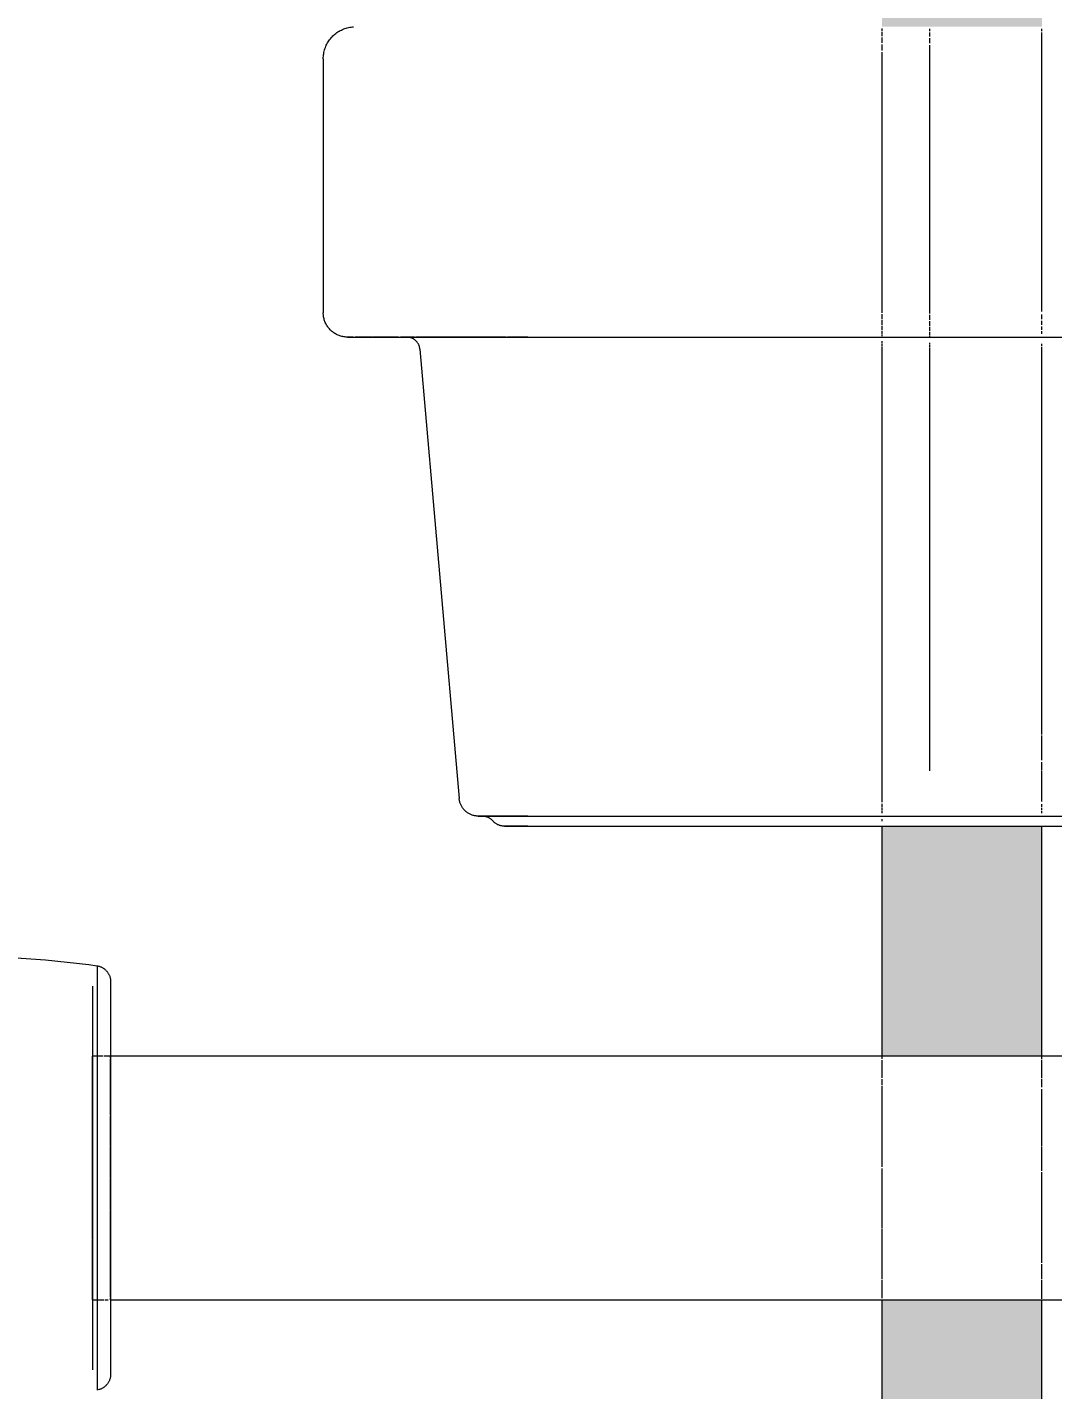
# Model space of a CAD drawing. Header units: metres. Extents: x 15 to 69.3, y -12.4 to 16.4.
# Drawn here: x 27.3793 to 27.5395, y 0.5869 to 0.7999 of the extents above; entities that cross this region are included whole.
import ezdxf

# ---------------------------------------------------------------- set-up
doc = ezdxf.new("R2010")
doc.units = ezdxf.units.M
for name, color, linetype, lineweight in [('A-ANNO-DIMS', 7, 'Continuous', 5), ('A-ANNO-DIMS-25', 7, 'Continuous', 5), ('P-PIPE', 7, 'Continuous', 5), ('P-SANR-FIXT', 7, 'Continuous', 5)]:
    doc.layers.add(name, color=color, linetype=linetype, lineweight=lineweight)
doc.styles.add('Century Gothic_4', font='GOTHIC.TTF', dxfattribs={"height": 0.0375})
doc.dimstyles.new('Setores_1_5_1', dxfattribs={"dimscale": 0.3048, "dimtxt": 0.039156, "dimasz": 0.260417, "dimexe": 0.19685, "dimexo": 0.123031, "dimgap": 0.143537, "dimtad": 1, "dimrnd": 0.01, "dimzin": 0, "dimdsep": 46, "dimtxsty": 'Century Gothic_4', "dimblk1": 'OBLIQUE', "dimblk2": 'OBLIQUE', "dimsah": 1, "dimcen": 0.09, "dimazin": 0, "dimtfac": 1, "dimtdec": 4, "dimtix": 1, "dimtmove": 0, "dimatfit": 3, "dimfxl": 1, "dimtvp": 1, "dimtolj": 1, "dimtzin": 0, "dimarcsym": 2})

# ---------------------------------------------------------------- blocks, each defined once
blk = doc.blocks.new('USO_ESG_Cuba lavatório retângular - Uso geral-3263039-AA')
at = {"layer": 'P-SANR-FIXT', "color": 253, "true_color": 0xa6a6a6}
for p, q in [((-13.13281, 0.79931), (-13.13281, 0.79971)), ((-13.13281, 0.79931), (-13.13281, 0.79971)), ((-13.13281, 0.79849), (-13.13281, 0.79912)), ((-13.13281, 0.79849), (-13.13281, 0.79912)), ((-13.13281, 0.79742), (-13.13281, 0.79825)), ((-13.13281, 0.79742), (-13.13281, 0.79825)), ((-13.13281, 0.75519), (-13.13281, 0.79714)), ((-13.13281, 0.75519), (-13.13281, 0.79714)), ((-13.22759, 0.75509), (-13.22759, 0.75525)), ((-13.22748, 0.75434), (-13.22751, 0.75449)), ((-13.13281, 0.75416), (-13.13281, 0.75496)), ((-13.13281, 0.75416), (-13.13281, 0.75496)), ((-13.22739, 0.75405), (-13.22744, 0.7542)), ((-13.22721, 0.75363), (-13.22728, 0.75377)), ((-13.22715, 0.75349), (-13.22721, 0.75363)), ((-13.22682, 0.75298), (-13.22691, 0.7531)), ((-13.13281, 0.75321), (-13.13281, 0.75395)), ((-13.13281, 0.75321), (-13.13281, 0.75395)), ((-13.13281, 0.7524), (-13.13281, 0.75302)), ((-13.13281, 0.7524), (-13.13281, 0.75302)), ((-13.13281, 0.75177), (-13.13281, 0.75225)), ((-13.13281, 0.75177), (-13.13281, 0.75225)), ((-13.22379, 0.75148), (-13.22394, 0.75148)), ((-13.21504, 0.75148), (-13.21555, 0.75148)), ((-13.13281, 0.75138), (-13.13281, 0.75168)), ((-13.13281, 0.75138), (-13.13281, 0.75168)), ((-13.13281, 0.75031), (-13.13281, 0.75061)), ((-13.13281, 0.75031), (-13.13281, 0.75061)), ((-13.13281, 0.74984), (-13.13281, 0.7502)), ((-13.13281, 0.74984), (-13.13281, 0.7502)), ((-13.2125, 0.74961), (-13.21251, 0.74969)), ((-13.13281, 0.68367), (-13.13281, 0.74973)), ((-13.20616, 0.67849), (-13.2062, 0.6786)), ((-13.20611, 0.67838), (-13.20616, 0.67849)), ((-13.2056, 0.67757), (-13.20568, 0.67766)), ((-13.20506, 0.6771), (-13.20516, 0.67717))]:
    blk.add_line(p, q, dxfattribs=at)
at = {"layer": 'P-SANR-FIXT', "color": 254, "true_color": 0xdfdfdf}
for p, q in [((-13.22693, 0.79748), (-13.22683, 0.79766)), ((-13.22622, 0.79844), (-13.22608, 0.79859)), ((-13.22707, 0.75336), (-13.22715, 0.75349)), ((-13.20635, 0.6793), (-13.20635, 0.67931)), ((-13.20589, 0.67795), (-13.20595, 0.67806)), ((-13.20552, 0.67749), (-13.2056, 0.67757)), ((-13.20097, 0.67658), (-13.20119, 0.67658)), ((-13.20106, 0.67579), (-13.20112, 0.67586)), ((-13.20106, 0.67579), (-13.20106, 0.67579)), ((-13.20099, 0.67572), (-13.20106, 0.67579)), ((-13.2005, 0.67658), (-13.20074, 0.67658)), ((-13.19565, 0.67658), (-13.05681, 0.67658)), ((-13.20025, 0.6752), (-13.2003, 0.67523))]:
    blk.add_line(p, q, dxfattribs=at)
at = {"layer": 'P-SANR-FIXT'}
for p, q in [((-13.22759, 0.795), (-13.22759, 0.75529)), ((-13.19565, 0.75148), (-12.92054, 0.75148)), ((-13.2125, 0.74961), (-13.20635, 0.67931)), ((-13.19565, 0.67658), (-12.92054, 0.67658)), ((-13.19565, 0.675), (-12.92054, 0.675))]:
    blk.add_line(p, q, dxfattribs=at)
at = {"layer": 'P-SANR-FIXT', "color": 7, "true_color": 0xf3f3f3}
for p, q in [((-13.22745, 0.79619), (-13.2274, 0.79638)), ((-13.22759, 0.75525), (-13.22759, 0.75529)), ((-13.22744, 0.7542), (-13.22748, 0.75434)), ((-13.22641, 0.75253), (-13.22652, 0.75263)), ((-13.2062, 0.6786), (-13.20624, 0.67871)), ((-13.20496, 0.67703), (-13.20506, 0.6771)), ((-13.20074, 0.67658), (-13.20097, 0.67658)), ((-13.20063, 0.67541), (-13.20071, 0.67547))]:
    blk.add_line(p, q, dxfattribs=at)
at = {"layer": 'P-SANR-FIXT', "color": 253, "true_color": 0xa6a6a6, "flags": 128}
for points in [[(-13.22608, 0.79859), (-13.22593, 0.79872), (-13.22578, 0.79885), (-13.22562, 0.79898), (-13.22546, 0.7991), (-13.2253, 0.79921), (-13.22513, 0.79931), (-13.22495, 0.79941), (-13.22477, 0.7995)], [(-13.22422, 0.79973), (-13.22403, 0.79979), (-13.22384, 0.79984), (-13.22364, 0.79989), (-13.22344, 0.79993), (-13.22325, 0.79996), (-13.22305, 0.79998), (-13.22285, 0.79999)], [(-13.2274, 0.79638), (-13.22734, 0.79657), (-13.22727, 0.79676), (-13.2272, 0.79695), (-13.22712, 0.79713), (-13.22703, 0.79731), (-13.22693, 0.79748)], [(-13.22683, 0.79766), (-13.22672, 0.79782), (-13.22661, 0.79799), (-13.22648, 0.79814), (-13.22635, 0.7983), (-13.22622, 0.79844)], [(-13.22759, 0.795), (-13.22759, 0.7952), (-13.22758, 0.7954), (-13.22756, 0.7956), (-13.22753, 0.7958), (-13.2275, 0.79599), (-13.22745, 0.79619)], [(-13.22756, 0.75479), (-13.22758, 0.75494), (-13.22759, 0.75509)], [(-13.22751, 0.75449), (-13.22754, 0.75464), (-13.22756, 0.75479)], [(-13.22728, 0.75377), (-13.22734, 0.75391), (-13.22739, 0.75405)], [(-13.22691, 0.7531), (-13.22699, 0.75323), (-13.22707, 0.75336)], [(-13.22652, 0.75263), (-13.22662, 0.75275), (-13.22672, 0.75286), (-13.22682, 0.75298)], [(-13.22541, 0.75184), (-13.22555, 0.75191), (-13.22568, 0.75198), (-13.22581, 0.75206), (-13.22594, 0.75215), (-13.22606, 0.75223), (-13.22618, 0.75233), (-13.2263, 0.75243), (-13.22641, 0.75253)], [(-13.22291, 0.75148), (-13.22317, 0.75148), (-13.22338, 0.75148), (-13.22355, 0.75148), (-13.22367, 0.75148), (-13.22375, 0.75148), (-13.22379, 0.75148), (-13.22379, 0.75148)], [(-13.22002, 0.75148), (-13.22047, 0.75148), (-13.22098, 0.75148), (-13.22145, 0.75148), (-13.22188, 0.75148), (-13.22226, 0.75148), (-13.22261, 0.75148)], [(-13.21584, 0.75148), (-13.2166, 0.75148), (-13.21734, 0.75148), (-13.21804, 0.75148), (-13.2187, 0.75148), (-13.21933, 0.75148), (-13.21992, 0.75148)], [(-13.21334, 0.75148), (-13.2142, 0.75148), (-13.21504, 0.75148)], [(-13.21429, 0.75147), (-13.21437, 0.75147), (-13.21446, 0.75148), (-13.21454, 0.75148), (-13.21455, 0.75148)], [(-13.21301, 0.75079), (-13.21307, 0.75085), (-13.21313, 0.75091), (-13.21319, 0.75097)], [(-13.21255, 0.74993), (-13.21258, 0.75001), (-13.2126, 0.75009), (-13.21263, 0.75016), (-13.21266, 0.75024)], [(-13.19565, 0.75148), (-13.19677, 0.75148), (-13.1979, 0.75148), (-13.1988, 0.75148)], [(-13.20624, 0.67871), (-13.20627, 0.67883), (-13.2063, 0.67894), (-13.20632, 0.67906), (-13.20634, 0.67918), (-13.20635, 0.6793)], [(-13.20595, 0.67806), (-13.20601, 0.67816), (-13.20606, 0.67827), (-13.20611, 0.67838)], [(-13.20568, 0.67766), (-13.20575, 0.67776), (-13.20582, 0.67785), (-13.20589, 0.67795)], [(-13.20516, 0.67717), (-13.20525, 0.67724), (-13.20534, 0.67732), (-13.20543, 0.6774), (-13.20552, 0.67749)], [(-13.20419, 0.67669), (-13.20431, 0.67673), (-13.20442, 0.67677), (-13.20453, 0.67681), (-13.20464, 0.67686), (-13.20475, 0.67692), (-13.20486, 0.67697), (-13.20496, 0.67703)], [(-13.20284, 0.67658), (-13.20295, 0.67658), (-13.20304, 0.67658), (-13.20313, 0.67658)], [(-13.20214, 0.67658), (-13.20231, 0.67658), (-13.20246, 0.67658), (-13.2026, 0.67658), (-13.20273, 0.67658), (-13.20284, 0.67658)], [(-13.20254, 0.67656), (-13.20263, 0.67657), (-13.20272, 0.67657), (-13.20282, 0.67658), (-13.20282, 0.67658)], [(-13.20119, 0.67658), (-13.2014, 0.67658), (-13.2016, 0.67658), (-13.20179, 0.67658), (-13.20197, 0.67658), (-13.20214, 0.67658)], [(-13.20181, 0.67635), (-13.2019, 0.67639), (-13.20198, 0.67642)], [(-13.20112, 0.67586), (-13.20119, 0.67592), (-13.20126, 0.67599), (-13.20133, 0.67605), (-13.20141, 0.67611)], [(-13.20071, 0.67547), (-13.20078, 0.67553), (-13.20086, 0.67559), (-13.20093, 0.67565), (-13.20099, 0.67572)], [(-13.2003, 0.67523), (-13.20039, 0.67527), (-13.20047, 0.67531), (-13.20055, 0.67536), (-13.20063, 0.67541)], [(-13.19865, 0.67658), (-13.19894, 0.67658), (-13.19921, 0.67658), (-13.19948, 0.67658), (-13.19975, 0.67658), (-13.20001, 0.67658), (-13.20026, 0.67658), (-13.2005, 0.67658)], [(-13.19565, 0.67658), (-13.19596, 0.67658), (-13.19627, 0.67658), (-13.19657, 0.67658), (-13.19688, 0.67658), (-13.19718, 0.67658), (-13.19748, 0.67658), (-13.19778, 0.67658), (-13.19808, 0.67658), (-13.19837, 0.67658), (-13.19865, 0.67658)], [(-13.20013, 0.67515), (-13.20022, 0.67519), (-13.20025, 0.6752)], [(-13.19771, 0.675), (-13.19783, 0.675), (-13.19794, 0.675), (-13.19805, 0.675), (-13.19816, 0.675), (-13.19827, 0.675), (-13.19836, 0.675), (-13.19846, 0.675), (-13.19855, 0.675), (-13.19864, 0.675), (-13.19872, 0.675), (-13.19879, 0.675)], [(-13.1972, 0.675), (-13.19733, 0.675), (-13.19746, 0.675), (-13.19759, 0.675), (-13.19771, 0.675)], [(-13.19666, 0.675), (-13.1968, 0.675), (-13.19693, 0.675), (-13.19707, 0.675), (-13.1972, 0.675)]]:
    blk.add_lwpolyline(points, dxfattribs=at)
at = {"layer": 'P-SANR-FIXT', "flags": 128}
for points in [[(-13.22477, 0.7995), (-13.22459, 0.79958), (-13.22441, 0.79966), (-13.22422, 0.79973)], [(-13.22394, 0.75148), (-13.22409, 0.75149), (-13.22424, 0.75151), (-13.2244, 0.75153), (-13.22455, 0.75156), (-13.22469, 0.75159), (-13.22484, 0.75163), (-13.22499, 0.75167), (-13.22513, 0.75172), (-13.22527, 0.75178), (-13.22541, 0.75184)], [(-13.22379, 0.75148), (-13.22377, 0.75148), (-13.2237, 0.75148), (-13.22359, 0.75148), (-13.22343, 0.75148), (-13.22323, 0.75148), (-13.22298, 0.75148), (-13.22269, 0.75148), (-13.22236, 0.75148), (-13.22199, 0.75148), (-13.22157, 0.75148), (-13.22111, 0.75148), (-13.22061, 0.75148), (-13.22007, 0.75148), (-13.21949, 0.75148), (-13.21887, 0.75148), (-13.21822, 0.75148), (-13.21753, 0.75148), (-13.21681, 0.75148), (-13.21605, 0.75148), (-13.21525, 0.75148), (-13.21443, 0.75148), (-13.21358, 0.75148), (-13.2127, 0.75148), (-13.21179, 0.75148), (-13.21085, 0.75148), (-13.20989, 0.75148), (-13.20891, 0.75148), (-13.20791, 0.75148), (-13.20689, 0.75148), (-13.20585, 0.75148), (-13.20479, 0.75148), (-13.20372, 0.75148), (-13.20263, 0.75148), (-13.20154, 0.75148), (-13.20043, 0.75148), (-13.19932, 0.75148), (-13.1982, 0.75148), (-13.19708, 0.75148), (-13.19595, 0.75148), (-13.19565, 0.75148)], [(-13.21319, 0.75097), (-13.21325, 0.75102), (-13.21331, 0.75107), (-13.21338, 0.75112), (-13.21345, 0.75116), (-13.21352, 0.75121), (-13.21359, 0.75125), (-13.21366, 0.75128), (-13.21374, 0.75132), (-13.21382, 0.75135), (-13.21389, 0.75137), (-13.21397, 0.7514), (-13.21405, 0.75142), (-13.21413, 0.75144), (-13.21421, 0.75145), (-13.21429, 0.75147)], [(-13.21266, 0.75024), (-13.21269, 0.75032), (-13.21273, 0.75039), (-13.21277, 0.75046), (-13.21281, 0.75053), (-13.21286, 0.7506), (-13.21291, 0.75067), (-13.21296, 0.75073), (-13.21301, 0.75079)], [(-13.21251, 0.74969), (-13.21252, 0.74977), (-13.21254, 0.74985), (-13.21255, 0.74993)], [(-13.20337, 0.67658), (-13.20349, 0.67658), (-13.20361, 0.67659), (-13.20373, 0.6766), (-13.20384, 0.67662), (-13.20396, 0.67664), (-13.20408, 0.67666), (-13.20419, 0.67669)], [(-13.20313, 0.67658), (-13.2032, 0.67658), (-13.20326, 0.67658), (-13.2033, 0.67658), (-13.20334, 0.67658), (-13.20336, 0.67658), (-13.20337, 0.67658)], [(-13.20337, 0.67658), (-13.20336, 0.67658), (-13.20334, 0.67658), (-13.20331, 0.67658), (-13.20327, 0.67658), (-13.20321, 0.67658), (-13.20315, 0.67658), (-13.20307, 0.67658), (-13.20298, 0.67658), (-13.20287, 0.67658), (-13.20276, 0.67658), (-13.20263, 0.67658), (-13.2025, 0.67658), (-13.20235, 0.67658), (-13.20219, 0.67658), (-13.20202, 0.67658), (-13.20184, 0.67658), (-13.20165, 0.67658), (-13.20145, 0.67658), (-13.20124, 0.67658), (-13.20103, 0.67658), (-13.2008, 0.67658), (-13.20057, 0.67658), (-13.20033, 0.67658), (-13.20008, 0.67658), (-13.19982, 0.67658), (-13.19956, 0.67658), (-13.19929, 0.67658), (-13.19901, 0.67658), (-13.19873, 0.67658), (-13.19845, 0.67658), (-13.19816, 0.67658), (-13.19786, 0.67658), (-13.19756, 0.67658), (-13.19726, 0.67658), (-13.19696, 0.67658), (-13.19666, 0.67658), (-13.19635, 0.67658), (-13.19604, 0.67658), (-13.19573, 0.67658), (-13.19565, 0.67658)], [(-13.20198, 0.67642), (-13.20199, 0.67642), (-13.20208, 0.67646), (-13.20217, 0.67648), (-13.20226, 0.67651), (-13.20235, 0.67653), (-13.20244, 0.67655), (-13.20254, 0.67656)], [(-13.20156, 0.67621), (-13.20164, 0.67626), (-13.20173, 0.67631), (-13.20181, 0.67635)], [(-13.1993, 0.675), (-13.19939, 0.675), (-13.19948, 0.67501), (-13.19958, 0.67502), (-13.19967, 0.67503), (-13.19977, 0.67505), (-13.19986, 0.67507), (-13.19995, 0.67509), (-13.20004, 0.67512), (-13.20013, 0.67515)], [(-13.19879, 0.675), (-13.19887, 0.675), (-13.19893, 0.675), (-13.19899, 0.675), (-13.19905, 0.675), (-13.1991, 0.675), (-13.19914, 0.675), (-13.19918, 0.675), (-13.19922, 0.675), (-13.19924, 0.675), (-13.19926, 0.675), (-13.19928, 0.675), (-13.19929, 0.675), (-13.1993, 0.675)], [(-13.1993, 0.675), (-13.19929, 0.675), (-13.19928, 0.675), (-13.19927, 0.675), (-13.19925, 0.675), (-13.19922, 0.675), (-13.19919, 0.675), (-13.19915, 0.675), (-13.19911, 0.675), (-13.19906, 0.675), (-13.19901, 0.675), (-13.19895, 0.675), (-13.19888, 0.675), (-13.19881, 0.675), (-13.19874, 0.675), (-13.19866, 0.675), (-13.19857, 0.675), (-13.19848, 0.675), (-13.19839, 0.675), (-13.19829, 0.675), (-13.19819, 0.675), (-13.19808, 0.675), (-13.19797, 0.675), (-13.19786, 0.675), (-13.19774, 0.675), (-13.19762, 0.675), (-13.1975, 0.675), (-13.19737, 0.675), (-13.19724, 0.675), (-13.19711, 0.675), (-13.19697, 0.675), (-13.19683, 0.675), (-13.19669, 0.675), (-13.19655, 0.675), (-13.19641, 0.675), (-13.19627, 0.675), (-13.19613, 0.675), (-13.19598, 0.675), (-13.19583, 0.675), (-13.19569, 0.675), (-13.19565, 0.675)], [(-13.19565, 0.675), (-13.1958, 0.675), (-13.19594, 0.675), (-13.19609, 0.675), (-13.19623, 0.675), (-13.19637, 0.675), (-13.19652, 0.675), (-13.19666, 0.675)]]:
    blk.add_lwpolyline(points, dxfattribs=at)
at = {"layer": 'P-SANR-FIXT', "color": 254, "true_color": 0xdfdfdf, "flags": 128}
for points in [[(-13.20972, 0.75148), (-13.2106, 0.75148), (-13.21154, 0.75148), (-13.21245, 0.75148), (-13.21311, 0.75148)], [(-13.20764, 0.75148), (-13.20864, 0.75148), (-13.20963, 0.75148)], [(-13.20293, 0.75148), (-13.20343, 0.75148), (-13.2045, 0.75148), (-13.20556, 0.75148), (-13.20661, 0.75148), (-13.20764, 0.75148)], [(-13.19902, 0.75148), (-13.20013, 0.75148), (-13.20124, 0.75148), (-13.20234, 0.75148), (-13.20288, 0.75148)], [(-13.20141, 0.67611), (-13.20148, 0.67616), (-13.20156, 0.67621)]]:
    blk.add_lwpolyline(points, dxfattribs=at)
blk = doc.blocks.new('USO_ESG_Sifão de Uso Geral - Sifão para lavatório-3607478-AA')
at = {"layer": 'P-SANR-FIXT'}
for p, q in [((-13.26292, 0.65317), (-13.26292, 0.58683)), ((-13.26085, 0.65108), (-13.26085, 0.58892)), ((-13.07281, 0.63905), (-13.26085, 0.63905)), ((-13.26085, 0.60095), (-13.07281, 0.60095))]:
    blk.add_line(p, q, dxfattribs=at)
at = {"layer": 'P-SANR-FIXT', "color": 254, "true_color": 0xdfdfdf}
for p, q in [((-13.26292, 0.65317), (-13.26292, 0.63923)), ((-13.26367, 0.63907), (-13.26367, 0.63842)), ((-13.26367, 0.63613), (-13.26367, 0.63905)), ((-13.26367, 0.63841), (-13.26367, 0.63652)), ((-13.26085, 0.63876), (-13.26085, 0.63907)), ((-13.26085, 0.63876), (-13.26085, 0.63907)), ((-13.26085, 0.63762), (-13.26085, 0.63862)), ((-13.26085, 0.63674), (-13.26085, 0.63862)), ((-13.26085, 0.63674), (-13.26085, 0.63724)), ((-13.26367, 0.6365), (-13.26367, 0.63613)), ((-13.26367, 0.636), (-13.26367, 0.62818)), ((-13.26085, 0.63348), (-13.26085, 0.6367)), ((-13.26085, 0.63629), (-13.26085, 0.6367)), ((-13.26085, 0.62979), (-13.26085, 0.63342)), ((-13.26085, 0.62816), (-13.26085, 0.62964)), ((-13.26367, 0.628), (-13.26367, 0.62)), ((-13.26367, 0.628), (-13.26367, 0.62)), ((-13.26085, 0.625), (-13.26085, 0.62642)), ((-13.26085, 0.62), (-13.26085, 0.62493)), ((-13.26367, 0.62), (-13.26367, 0.61201)), ((-13.26367, 0.62), (-13.26367, 0.61201)), ((-13.26085, 0.615), (-13.26085, 0.61993)), ((-13.26085, 0.61358), (-13.26085, 0.61493)), ((-13.26367, 0.612), (-13.26367, 0.61039)), ((-13.26367, 0.612), (-13.26367, 0.61039)), ((-13.26085, 0.61029), (-13.26085, 0.61184)), ((-13.26367, 0.61032), (-13.26367, 0.60455)), ((-13.26367, 0.61032), (-13.26367, 0.60455)), ((-13.26085, 0.60653), (-13.26085, 0.61021)), ((-13.26085, 0.60326), (-13.26085, 0.60648)), ((-13.26367, 0.60417), (-13.26367, 0.604)), ((-13.26367, 0.60393), (-13.26367, 0.6035)), ((-13.26367, 0.60095), (-13.26367, 0.60393)), ((-13.26367, 0.60348), (-13.26367, 0.60159)), ((-13.26085, 0.60326), (-13.26085, 0.60371)), ((-13.26085, 0.60276), (-13.26085, 0.60323)), ((-13.26085, 0.60138), (-13.26085, 0.60323)), ((-13.26367, 0.60158), (-13.26367, 0.60093)), ((-13.26085, 0.60138), (-13.26085, 0.60238)), ((-13.26085, 0.60093), (-13.26085, 0.60123)), ((-13.26085, 0.60093), (-13.26085, 0.60123)), ((-13.26292, 0.60077), (-13.26292, 0.58683))]:
    blk.add_line(p, q, dxfattribs=at)
at = {"layer": 'P-SANR-FIXT', "color": 253, "true_color": 0xa6a6a6}
for p, q in [((-13.26367, 0.65), (-13.26367, 0.62)), ((-13.26085, 0.65108), (-13.26085, 0.63918)), ((-13.26367, 0.63907), (-13.26367, 0.61046)), ((-13.26198, 0.63905), (-13.26367, 0.63905)), ((-13.26367, 0.62), (-13.26367, 0.63905)), ((-13.26097, 0.63905), (-13.26183, 0.63905)), ((-13.26085, 0.63724), (-13.26085, 0.63762)), ((-13.26085, 0.62642), (-13.26085, 0.62816)), ((-13.26367, 0.62), (-13.26367, 0.61224)), ((-13.26367, 0.61048), (-13.26367, 0.62)), ((-13.26367, 0.612), (-13.26367, 0.59)), ((-13.26085, 0.61184), (-13.26085, 0.61358)), ((-13.26367, 0.6104), (-13.26367, 0.60093)), ((-13.26367, 0.60095), (-13.26367, 0.61039)), ((-13.26367, 0.60095), (-13.26184, 0.60095)), ((-13.26166, 0.60095), (-13.2612, 0.60095)), ((-13.26085, 0.60238), (-13.26085, 0.60276)), ((-13.26085, 0.60082), (-13.26085, 0.58892))]:
    blk.add_line(p, q, dxfattribs=at)
at = {"layer": 'P-SANR-FIXT', "color": 7, "true_color": 0xf3f3f3}
for p, q in [((-13.26367, 0.63919), (-13.26367, 0.63858)), ((-13.26367, 0.63856), (-13.26367, 0.63663)), ((-13.26085, 0.63914), (-13.26085, 0.63842)), ((-13.26085, 0.63827), (-13.26085, 0.63662)), ((-13.26367, 0.63661), (-13.26367, 0.63615)), ((-13.26367, 0.63607), (-13.26367, 0.63348)), ((-13.26367, 0.62822), (-13.26367, 0.63607)), ((-13.26085, 0.63657), (-13.26085, 0.63613)), ((-13.26085, 0.63576), (-13.26085, 0.63629)), ((-13.26085, 0.63395), (-13.26085, 0.63573)), ((-13.26367, 0.63347), (-13.26367, 0.62954)), ((-13.26085, 0.63348), (-13.26085, 0.63391)), ((-13.26085, 0.6315), (-13.26085, 0.63342)), ((-13.26085, 0.62979), (-13.26085, 0.63146)), ((-13.26367, 0.62953), (-13.26367, 0.62822)), ((-13.26085, 0.62808), (-13.26085, 0.62964)), ((-13.26367, 0.62806), (-13.26367, 0.62494)), ((-13.26367, 0.62), (-13.26367, 0.62806)), ((-13.26085, 0.625), (-13.26085, 0.62801)), ((-13.26367, 0.62493), (-13.26367, 0.61507)), ((-13.26085, 0.62421), (-13.26085, 0.62493)), ((-13.26085, 0.62), (-13.26085, 0.62415)), ((-13.26367, 0.61196), (-13.26367, 0.62)), ((-13.26085, 0.61579), (-13.26085, 0.61993)), ((-13.26367, 0.61506), (-13.26367, 0.61195)), ((-13.26085, 0.615), (-13.26085, 0.61573)), ((-13.26085, 0.61192), (-13.26085, 0.61493)), ((-13.26367, 0.61194), (-13.26367, 0.61047)), ((-13.26367, 0.61048), (-13.26367, 0.61194)), ((-13.26085, 0.61029), (-13.26085, 0.61187)), ((-13.26367, 0.6104), (-13.26367, 0.60881)), ((-13.26367, 0.60881), (-13.26367, 0.61039)), ((-13.26085, 0.60871), (-13.26085, 0.61021)), ((-13.26367, 0.60859), (-13.26367, 0.60653)), ((-13.26367, 0.60443), (-13.26367, 0.60859)), ((-13.26085, 0.60653), (-13.26085, 0.60846)), ((-13.26367, 0.60652), (-13.26367, 0.60443)), ((-13.26085, 0.60605), (-13.26085, 0.60648)), ((-13.26085, 0.60424), (-13.26085, 0.60602)), ((-13.26367, 0.6042), (-13.26367, 0.60393)), ((-13.26367, 0.60393), (-13.26367, 0.6042)), ((-13.26367, 0.60392), (-13.26367, 0.60339)), ((-13.26367, 0.60337), (-13.26367, 0.60144)), ((-13.26085, 0.60371), (-13.26085, 0.60423)), ((-13.26085, 0.60386), (-13.26085, 0.60338)), ((-13.26085, 0.60336), (-13.26085, 0.60173)), ((-13.26367, 0.60142), (-13.26367, 0.60081)), ((-13.26085, 0.60157), (-13.26085, 0.60085))]:
    blk.add_line(p, q, dxfattribs=at)
at = {"layer": 'P-SANR-FIXT', "color": 7, "true_color": 0xfafafa}
for p, q in [((-13.26292, 0.63903), (-13.26292, 0.63853)), ((-13.26292, 0.63833), (-13.26292, 0.63683)), ((-13.26367, 0.63608), (-13.26367, 0.635)), ((-13.26367, 0.635), (-13.26367, 0.63355)), ((-13.26085, 0.63613), (-13.26085, 0.63571)), ((-13.26085, 0.63559), (-13.26085, 0.63403)), ((-13.26367, 0.63354), (-13.26367, 0.6296)), ((-13.26085, 0.63399), (-13.26085, 0.63365)), ((-13.26085, 0.63358), (-13.26085, 0.63142)), ((-13.26085, 0.63137), (-13.26085, 0.6296)), ((-13.26367, 0.62959), (-13.26367, 0.62818)), ((-13.26085, 0.62946), (-13.26085, 0.62804)), ((-13.26367, 0.62776), (-13.26367, 0.62497)), ((-13.26085, 0.62798), (-13.26085, 0.62499)), ((-13.26367, 0.62496), (-13.26367, 0.62)), ((-13.26085, 0.62492), (-13.26085, 0.6242)), ((-13.26085, 0.62414), (-13.26085, 0.62)), ((-13.26367, 0.62), (-13.26367, 0.61504)), ((-13.26085, 0.61993), (-13.26085, 0.6158)), ((-13.26085, 0.61575), (-13.26085, 0.61501)), ((-13.26367, 0.61503), (-13.26367, 0.61224)), ((-13.26085, 0.61494), (-13.26085, 0.61196)), ((-13.26367, 0.61199), (-13.26367, 0.61041)), ((-13.26085, 0.61191), (-13.26085, 0.61047)), ((-13.26367, 0.61033), (-13.26367, 0.60881)), ((-13.26085, 0.6104), (-13.26085, 0.60881)), ((-13.26367, 0.60859), (-13.26367, 0.60646)), ((-13.26085, 0.60854), (-13.26085, 0.60636)), ((-13.26367, 0.60645), (-13.26367, 0.6045)), ((-13.26085, 0.60631), (-13.26085, 0.60597)), ((-13.26085, 0.60595), (-13.26085, 0.60439)), ((-13.26367, 0.60424), (-13.26367, 0.60392)), ((-13.26292, 0.60317), (-13.26292, 0.60167)), ((-13.26085, 0.60429), (-13.26085, 0.60386)), ((-13.26292, 0.60147), (-13.26292, 0.60097))]:
    blk.add_line(p, q, dxfattribs=at)
at = {"layer": 'P-SANR-FIXT', "color": 7, "true_color": 0xfdfdfd}
for p, q in [((-13.26292, 0.63603), (-13.26292, 0.63551)), ((-13.26292, 0.63551), (-13.26292, 0.63414)), ((-13.26292, 0.63395), (-13.26292, 0.63359)), ((-13.26292, 0.63356), (-13.26292, 0.63141)), ((-13.26292, 0.63139), (-13.26292, 0.62981)), ((-13.26292, 0.62955), (-13.26292, 0.62801)), ((-13.26292, 0.628), (-13.26292, 0.6256)), ((-13.26292, 0.62552), (-13.26292, 0.62497)), ((-13.26292, 0.62495), (-13.26292, 0.62418)), ((-13.26292, 0.62416), (-13.26292, 0.62)), ((-13.26292, 0.61998), (-13.26292, 0.61582)), ((-13.26292, 0.61581), (-13.26292, 0.61503)), ((-13.26292, 0.61501), (-13.26292, 0.61199)), ((-13.26292, 0.61198), (-13.26292, 0.61043)), ((-13.26292, 0.61019), (-13.26292, 0.60882)), ((-13.26292, 0.60858), (-13.26292, 0.60642)), ((-13.26292, 0.60641), (-13.26292, 0.60604)), ((-13.26292, 0.60586), (-13.26292, 0.60449)), ((-13.26292, 0.60449), (-13.26292, 0.60397))]:
    blk.add_line(p, q, dxfattribs=at)
at = {"layer": 'P-SANR-FIXT', "flags": 128}
for points in [[(-13.27781, 0.65457), (-13.27101, 0.6541), (-13.26424, 0.65335), (-13.26292, 0.65317)], [(-13.26292, 0.65317), (-13.26282, 0.65315), (-13.26272, 0.65313), (-13.26262, 0.6531), (-13.26252, 0.65307), (-13.26243, 0.65303), (-13.26233, 0.65299), (-13.26224, 0.65295), (-13.26215, 0.6529), (-13.26206, 0.65285), (-13.26197, 0.65279), (-13.26189, 0.65274), (-13.2618, 0.65268), (-13.26172, 0.65261), (-13.26165, 0.65254), (-13.26157, 0.65247), (-13.2615, 0.6524), (-13.26143, 0.65232), (-13.26137, 0.65224), (-13.26131, 0.65216), (-13.26125, 0.65208), (-13.26119, 0.65199), (-13.26114, 0.6519), (-13.26109, 0.65181), (-13.26105, 0.65172), (-13.26101, 0.65163), (-13.26097, 0.65153), (-13.26093, 0.65143), (-13.26091, 0.65134), (-13.26088, 0.65124), (-13.26086, 0.65114), (-13.26085, 0.65108)], [(-13.26085, 0.58892), (-13.26087, 0.58882), (-13.26089, 0.58872), (-13.26092, 0.58862), (-13.26095, 0.58853), (-13.26098, 0.58843), (-13.26102, 0.58833), (-13.26106, 0.58824), (-13.26111, 0.58815), (-13.26116, 0.58806), (-13.26121, 0.58797), (-13.26127, 0.58789), (-13.26133, 0.5878), (-13.2614, 0.58772), (-13.26146, 0.58764), (-13.26153, 0.58757), (-13.2616, 0.5875), (-13.26168, 0.58743), (-13.26176, 0.58736), (-13.26184, 0.5873), (-13.26192, 0.58724), (-13.26201, 0.58718), (-13.2621, 0.58713), (-13.26219, 0.58708), (-13.26228, 0.58703), (-13.26237, 0.58699), (-13.26247, 0.58695), (-13.26256, 0.58692), (-13.26266, 0.58689), (-13.26276, 0.58686)]]:
    blk.add_lwpolyline(points, dxfattribs=at)
blk = doc.blocks.new('DIMBLOCK27-AA')
at = {"layer": 'A-ANNO-DIMS-25', "lineweight": 25}
for p, q in [((28.27531, 1.8), (28.23563, 1.83969)), ((28.27531, 1.8), (28.315, 1.76031)), ((28.27531, 0), (28.23563, 0.03969)), ((28.27531, 0), (28.315, -0.03969))]:
    blk.add_line(p, q, dxfattribs=at)
at = {"layer": 'A-ANNO-DIMS-25'}
for p, q in [((28.27531, 1.8), (27.30197, 1.8)), ((28.27531, 1.8), (28.27531, 0)), ((28.27531, 1.8), (28.33531, 1.8)), ((28.27531, 0), (28.21531, 0)), ((28.27531, 0), (28.29394, 0))]:
    blk.add_line(p, q, dxfattribs=at)
at = {"layer": 'A-ANNO-DIMS-25', "color": 0, "insert": (28.1835, 0.81734), "char_height": 0.0375, "width": 0.198392, "attachment_point": 1, "rotation": 90, "line_spacing_factor": 0.984502, "style": 'Century Gothic_4'}
blk.add_mtext('1,80 m', dxfattribs=at)
blk = doc.blocks.new('_Oblique')
at = {"color": 0, "linetype": 'ByBlock', "lineweight": -2}
blk.add_line((-0.5, -0.5), (0.5, 0.5), dxfattribs=at)

msp = doc.modelspace()

# ---------------------------------------------------------------- hatches: boundary and pattern name
at = {"layer": 'P-PIPE', "true_color": 0x00ffff}
h = msp.add_hatch(color=4, dxfattribs=at)
h.paths.add_polyline_path([(27.51284, 0.232), (27.52534, 0.232), (27.52534, 0.60095), (27.51284, 0.60095), (27.51284, 0.232)])
h.paths.add_polyline_path([(27.51284, 0.63905), (27.52534, 0.63905), (27.52534, 0.675), (27.51284, 0.675), (27.51284, 0.65863)])
h.paths.add_polyline_path([(27.51284, 0.8), (27.52534, 0.8), (27.52534, 1.7662), (27.51284, 1.7662), (27.51284, 0.85751)])
h = msp.add_hatch(color=4, dxfattribs=at)
h.paths.add_polyline_path([(27.53162, 0.232), (27.53784, 0.232), (27.53784, 0.60095), (27.52534, 0.60095), (27.52537, 0.232), (27.53159, 0.232)])
h.paths.add_polyline_path([(27.52621, 0.63905), (27.53784, 0.63905), (27.53784, 0.675), (27.52534, 0.675), (27.52534, 0.63905)])
h.paths.add_polyline_path([(27.52534, 0.8), (27.53784, 0.8), (27.53783, 1.7662), (27.52534, 1.7662), (27.52534, 0.85751)])

# ---------------------------------------------------------------- linework, layer by layer
at = {"layer": 'P-PIPE', "color": 253, "true_color": 0xa6a6a6}
for p, q in [((27.51284, 0.79973), (27.51284, 0.79933)), ((27.51284, 0.79917), (27.51284, 0.79854)), ((27.51284, 0.79833), (27.51284, 0.7975)), ((27.51284, 0.79726), (27.51284, 0.79629)), ((27.51284, 0.79603), (27.51284, 0.75529)), ((27.51284, 0.75509), (27.51284, 0.7543)), ((27.51284, 0.75412), (27.51284, 0.75338)), ((27.51284, 0.75322), (27.51284, 0.7526)), ((27.51284, 0.75247), (27.51284, 0.75199)), ((27.51284, 0.75191), (27.51284, 0.75161)), ((27.51284, 0.75086), (27.51284, 0.75056)), ((27.51284, 0.75046), (27.51284, 0.7501)), ((27.51284, 0.75), (27.51284, 0.67878)), ((27.53784, 0.67884), (27.53784, 0.68368)), ((27.51284, 0.67852), (27.51284, 0.67803)), ((27.51284, 0.67792), (27.51284, 0.67749)), ((27.53784, 0.67803), (27.53784, 0.67847)), ((27.53784, 0.67749), (27.53784, 0.67787)), ((27.51284, 0.67741), (27.51284, 0.67706)), ((27.51284, 0.67608), (27.51284, 0.67579)), ((27.53784, 0.67706), (27.53784, 0.67737)), ((27.51284, 0.6384), (27.51284, 0.63565)), ((27.53784, 0.63558), (27.53784, 0.6384)), ((27.51284, 0.604), (27.51284, 0.60118)), ((27.53784, 0.60109), (27.53784, 0.604))]:
    msp.add_line(p, q, dxfattribs=at)
at = {"layer": 'P-PIPE', "color": 254, "true_color": 0xdfdfdf}
for p, q in [((27.53784, 0.79933), (27.53784, 0.79968)), ((27.53784, 0.79823), (27.53784, 0.7991)), ((27.53784, 0.75551), (27.53784, 0.79816)), ((27.53784, 0.7543), (27.53784, 0.755)), ((27.53784, 0.75338), (27.53784, 0.75403)), ((27.53784, 0.7526), (27.53784, 0.75315)), ((27.53784, 0.75199), (27.53784, 0.75242)), ((27.53784, 0.7501), (27.53784, 0.75042)), ((27.53784, 0.68933), (27.53784, 0.74996)), ((27.53784, 0.68532), (27.53784, 0.6892)), ((27.53784, 0.68378), (27.53784, 0.68502)), ((27.51284, 0.63545), (27.51284, 0.63454)), ((27.53784, 0.63421), (27.53784, 0.63545)), ((27.51284, 0.63442), (27.51284, 0.62551)), ((27.53784, 0.625), (27.53784, 0.63386)), ((27.51284, 0.62548), (27.51284, 0.62174)), ((27.53784, 0.6211), (27.53784, 0.62493)), ((27.51284, 0.62146), (27.51284, 0.6121)), ((27.53784, 0.60671), (27.53784, 0.62092)), ((27.51284, 0.612), (27.51284, 0.60457)), ((27.53784, 0.60418), (27.53784, 0.60653)), ((27.51284, 0.60455), (27.51284, 0.60419))]:
    msp.add_line(p, q, dxfattribs=at)
at = {"layer": 'P-PIPE'}
for p, q in [((27.51284, 0.67505), (27.51284, 0.63863)), ((27.53784, 0.63855), (27.53784, 0.67505)), ((27.51284, 0.60095), (27.51284, 0.2145)), ((27.53784, 0.2145), (27.53784, 0.60095))]:
    msp.add_line(p, q, dxfattribs=at)

# ---------------------------------------------------------------- block references
at = {"layer": 'P-SANR-FIXT', "color": 253, "true_color": 0xa6a6a6}
for name in ['USO_ESG_Cuba lavatório retângular - Uso geral-3263039-AA', 'USO_ESG_Sifão de Uso Geral - Sifão para lavatório-3607478-AA']:
    msp.add_blockref(name, (40.65314, 0), dxfattribs=at)

# ---------------------------------------------------------------- dimensions: what is measured, and where the dimension line sits
at = {"layer": 'A-ANNO-DIMS'}
dim = msp.add_linear_dim(base=(28.27531, 0), p1=(27.26447, 1.8), p2=(28.33144, 0), angle=90, dimstyle='Setores_1_5_1', override={"dimpost": '<>', "dimfxl": 2.092467}, dxfattribs=at)
dim.commit()
dim.dimension.update_dxf_attribs({"geometry": 'DIMBLOCK27-AA', "text_midpoint": (28.21187, 0.9)})

doc.saveas('drawing.dxf')
